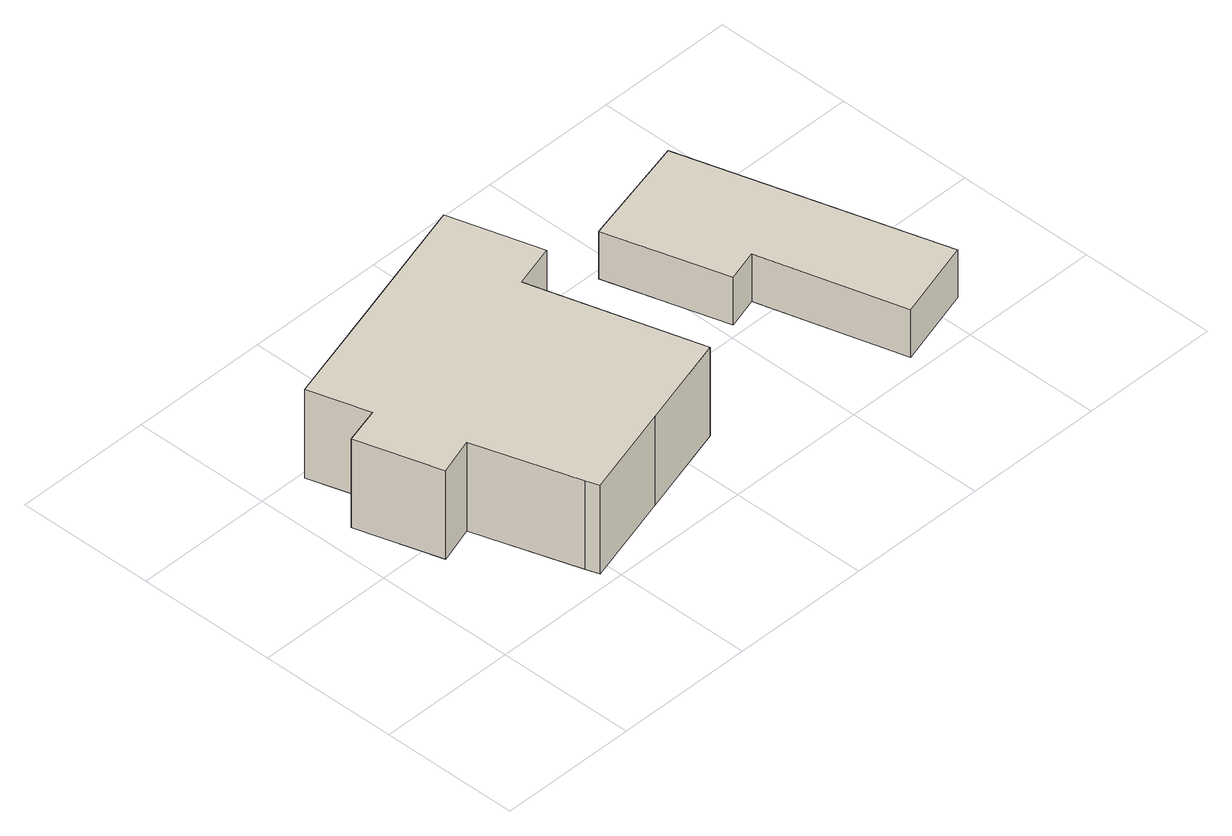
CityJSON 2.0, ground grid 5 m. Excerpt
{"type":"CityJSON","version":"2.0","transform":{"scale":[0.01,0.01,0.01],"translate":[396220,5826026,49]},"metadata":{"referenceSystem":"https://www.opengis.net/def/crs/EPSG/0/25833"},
"CityObjects":{
"building1":{"type":"Building","attributes":{"Gemeindeschluessel":"11000003","BezugspunktDach":"2200","function":"31001_1010","measuredHeight":4.81,"storeysAboveGround":1},"address":[{"country":"Germany","locality":"Berlin","thoroughfareNumber":"51","thoroughfareName":"Am Graben"}],"geometry":[{"type":"Solid","lod":"1","boundaries":[[[[0,1,2,3,4,5,6,7,8,9,10,11,12]],[[13,14,15,16,17,18,19,20,21,22,23,24,25]],[[13,25,12,11]],[[14,13,11,10]],[[15,14,10,9]],[[16,15,9,8]],[[17,16,8,7]],[[18,17,7,6]],[[19,18,6,5]],[[20,19,5,4]],[[21,20,4,3]],[[22,21,3,2]],[[23,22,2,1]],[[24,23,1,0]],[[25,24,0,12]]]]}]},
"building2":{"type":"Building","attributes":{"Gemeindeschluessel":"11000003","BezugspunktDach":"2200","function":"31001_2463","measuredHeight":1.88,"storeysAboveGround":1},"address":[{"country":"Germany","locality":"Berlin","thoroughfareNumber":"51 (1)","thoroughfareName":"Am Graben"}],"geometry":[{"type":"Solid","lod":"1","boundaries":[[[[26,27,28,29,30,31]],[[32,33,34,35,36,37]],[[32,37,31,30]],[[33,32,30,29]],[[34,33,29,28]],[[35,34,28,27]],[[36,35,27,26]],[[37,36,26,31]]]]}]}
},
"vertices":[
[183,418,427],[318,461,427],[437,88,427],[453,40,427],[791,138,427],[1129,236,427],[954,844,427],[1109,890,427],[1013,1222,427],[508,1076,427],[157,976,427],[223,758,427],[91,721,427],[223,758,77],[157,976,77],[508,1076,77],[1013,1222,77],[1109,890,77],[954,844,77],[1129,236,77],[791,138,77],[453,40,77],[437,88,77],[318,461,77],[183,418,77],[91,721,77],
[1544,539,256],[1660,573,256],[1804,56,256],[2097,142,256],[1824,1075,256],[1419,972,256],[1824,1075,68],[2097,142,68],[1804,56,68],[1660,573,68],[1544,539,68],[1419,972,68]
]}
